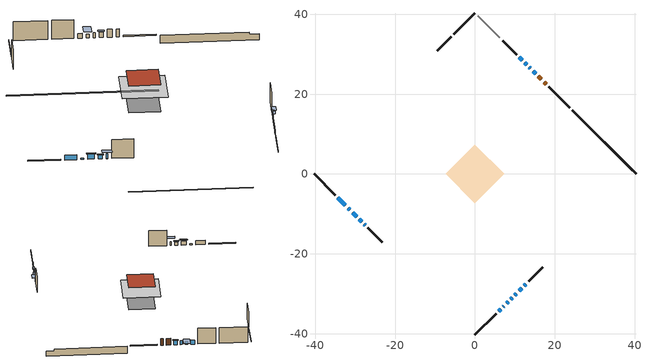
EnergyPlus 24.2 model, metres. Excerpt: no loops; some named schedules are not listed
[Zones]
conditioned space
 floor adiabatic (AdiabaticFloorConstruction): -7.37,0 0,7.37 7.37,0 0,-7.37 z3.51
 floor foundation (Slab1 construction): -5.21,0 0,5.21 5.21,0 0,-5.21 z-1.01
 wall outside (RimJoist1 construction): 0,-40.31 5.26,-35.05 / -40.31,0 -35.05,-5.26 / 0,40.31 -5.26,35.05 / 23.7,16.61 18.44,21.88 z1.07:1.37
 wall outside (AdiabaticWallConstruction 1): 17.78,22.53 17.28,23.04 / 16.62,23.69 15.81,24.5 z1.07:3.1
 wall outside (AdiabaticWallConstruction): 15.16,25.15 14.55,25.77 / 11.02,-29.29 11.67,-28.64 z1.07:2.39; 5.92,-34.39 6.47,-33.84 / 7.13,-33.18 7.24,-33.07 / 7.89,-32.42 8.3,-32.01 / -34.39,-5.92 -32.45,-7.86 / 13.89,26.42 13.57,26.75 / 8.96,-31.36 9.28,-31.03 / -27.69,-12.62 -27.47,-12.84 / 11.82,28.49 11.08,29.23 z1.07:2.29; -31.79,-8.52 -31.31,-9 z1.07:1.37; 9.94,-30.38 10.37,-29.94 z1.07:3.15; -30.65,-9.66 -29.61,-10.7 z1.07:2.34; -28.96,-11.35 -28.35,-11.97 / 12.33,-27.98 12.76,-27.55 / 12.91,27.4 12.48,27.83 z1.07:2.04
 wall outside (Wall1 construction): 13.42,-26.9 16.95,-23.36 / -26.82,-13.49 -23.28,-17.03 / -5.92,34.39 -9.45,30.86 / 10.43,29.88 6.9,33.42 z1.07:5.95
 wall foundation (FoundationWall1 construction): 24.36,15.96,-1.01 24.36,15.96,1.07 38.72,1.6,1.07 38.72,1.6,0.49 40.31,0,0.49 40.31,0,-1.01
 wall adiabatic (Wall3 construction): 6.24,34.07 0.66,39.66 z1.07:5.95
 window (WindowConstruction): 15.16,25.16 14.55,25.76 z1.07:2.39
 window (WindowConstruction 6): 5.92,-34.39 6.47,-33.84 z1.07:2.29
 window (WindowConstruction 7): 7.13,-33.18 7.24,-33.07 z1.07:2.29
 window (WindowConstruction 8): 7.9,-32.42 8.3,-32.01 z1.07:2.29
 window (WindowConstruction 9): -34.39,-5.92 -32.45,-7.86 z1.07:2.29
 window (WindowConstruction 13): 13.89,26.42 13.57,26.75 z1.07:2.29
 window (WindowConstruction 14): 8.96,-31.36 9.28,-31.03 z1.07:2.29
 window (WindowConstruction 15): -31.79,-8.52 -31.31,-9 z1.07:1.37
 window (WindowConstruction 1): 9.94,-30.38 10.37,-29.94 z1.07:3.15
 window (WindowConstruction 2): 11.02,-29.29 11.67,-28.64 z1.07:2.39
 window (WindowConstruction 3): -30.65,-9.66 -29.61,-10.7 z1.07:2.34
 window (WindowConstruction 4): -28.96,-11.36 -28.35,-11.97 z1.07:2.04
 window (WindowConstruction 10): -27.69,-12.62 -27.47,-12.84 z1.07:2.29
 window (WindowConstruction 11): 12.33,-27.98 12.76,-27.55 z1.07:2.04
 window (WindowConstruction 12): 12.91,27.4 12.48,27.83 z1.07:2.04
 window (WindowConstruction 5): 11.82,28.49 11.09,29.23 z1.07:2.29
 door (Door): 17.78,22.53 17.28,23.03 z1.07:3.1
 door (Door 1): 16.62,23.69 15.81,24.5 z1.07:3.1
 ceiling adiabatic (AdiabaticFloorConstruction): 0,-7.37 7.37,0 0,7.37 -7.37,0 z3.51
 roof outside (Roof1 construction): 0,5.21 -5.21,0 0,-5.21 5.21,0 z5.95
shading: 14.34,25.98 15.37,24.94 15.69,25.27 14.66,26.3 z2.69; -19.27,-21.04 -43.83,3.52 -44.12,3.23 -19.56,-21.33 z18.39; 10.58,-29.73 9.73,-30.59 10.05,-30.91 10.9,-30.06 z3.45; 11.88,-28.43 10.81,-29.5 11.14,-29.82 12.21,-28.75 z2.69; -29.4,-10.91 -30.87,-9.45 -31.19,-9.77 -29.73,-11.24 z2.64; -28.14,-12.18 -29.17,-11.14 -29.49,-11.47 -28.46,-12.5 z2.33; -26.77,-13.54 -28.39,-11.92 -29.25,-12.78 -27.64,-14.4 z3.28; 13.19,-27.12 11.9,-28.41 12.54,-29.06 13.83,-27.77 z2.65; 12.05,28.26 13.34,26.97 15.07,28.7 13.77,29.99 z2.65
[Building]
Building 1: Terrain=Suburbs
[Site:Location]
Montreal Intl AP_QC: Latitude {deg}=45.47; Longitude {deg}=-73.74; Time Zone {hr}=-5; Elevation {m}=36; Keep Site Location Information=Yes
[Site:GroundTemperature:Shallow]
2.07863, -0.316383, -0.508184, 0.628371, 5.19101, 9.73239, 13.6695, 16.1636, 16.3755, 14.347, 10.5102, 6.10817
[Site:WaterMainsTemperature]
Calculation Method=Schedule; Temperature Schedule=mains temperature schedule
[Material] Roughness=Rough; Thermal Absorptance=0.9
Name | Thickness {m} | Conductivity {W/m-K} | Density {kg/m3} | Specific Heat {J/kg-K} | Solar Absorptance | Visible Absorptance
asphalt or fiberglass shingles | 0.00635 | 0.162714 | 1121.4 | 1465.45 | 0.4 | 0.4
concrete 4.0 in. | 0.1016 | 1.803125 | 2242.8 | 837.4 | 0.7 | 0.7
concrete 8.0 in. | 0.2032 | 1.803125 | 2242.8 | 837.4 | 0.7 | 0.7
door material | 0.04445 | 0.188738 | 512.64 | 1214.23 | 0.7 | 0.7
door material 1 | 0.04445 | 0.0451087 | 512.64 | 1214.23 | 0.7 | 0.7
exterior vertical ins | 0.00336226 | 0.029427 | 32.04 | 1214.23 | 0.7 | 0.7
floor covering | 0.0127 | 0.0433444 | 54.468 | 1339.84 | 0.6 | 0.6
floor rigid ins; wall rigid ins | 0.512978 | 0.029427 | 32.04 | 1214.23 | 0.7 | 0.7
floor stud and cavity | 0.1397 | 1.75129 | 37.0049 | 1207.88 | 0.7 | 0.7
furniture material conditioned space 1 | 0.1524 | 0.115458 | 640.8 | 1214.23 | 0.6 | 0.6
gypsum board | 0.0127 | 0.160291 | 801 | 837.4 | 0.6 | 0.6
gypsum board 1 | 0.0127 | 0.160291 | 801 | 837.4 | 0.7 | 0.7
osb sheathing 0.5 in. | 0.0127 | 0.115458 | 512.64 | 1214.23 | 0.7 | 0.7
osb sheathing 0.5 in. 1 | 0.0127 | 0.115458 | 512.64 | 1214.23 | 0.4 | 0.4
osb sheathing 0.75 in. | 0.01905 | 0.115458 | 512.64 | 1214.23 | 0.7 | 0.7
rim joist stud and cavity | 0.0508 | 0.126838 | 50.32683 | 1063.81 | 0.6 | 0.6
roof rigid ins | 0.051816 | 0.029427 | 32.04 | 1214.23 | 0.7 | 0.7
roof stud and cavity | 0.2032 | 0.147206 | 78.34581 | 1123.46 | 0.7 | 0.7
wall stud and cavity | 0.1397 | 0.139681 | 139.0536 | 1170.24 | 0.7 | 0.7
wall stud and cavity 1 | 0.1397 | 0.120111 | 139.0536 | 1170.24 | 0.7 | 0.7
wall stud and cavity 2 | 0.0889 | 0.380278 | 52.3479 | 1209.89 | 0.7 | 0.7
wall stud and cavity 3 | 0.0889 | 0.391764 | 83.0341 | 1211.67 | 0.7 | 0.7
wood siding | 0.0254 | 0.102417 | 544.68 | 1172.36 | 0.4 | 0.4
wood siding 1; wood siding 2; wood siding 3 | 0.0254 | 0.102417 | 544.68 | 1172.36 | 0.7 | 0.7
[WindowMaterial:SimpleGlazingSystem]
Name | U-Factor {W/m2-K} | Solar Heat Gain Coefficient
WindowMaterial | 3.13085 | 0.58
WindowMaterial 1 | 3.210909 | 0.54
WindowMaterial 10 | 4.87797 | 0.6
WindowMaterial 11 | 3.54989 | 0.47
WindowMaterial 12 | 3.32674 | 0.47
WindowMaterial 13 | 3.56465 | 0.19
WindowMaterial 2 | 3.1212 | 0.58
WindowMaterial 3 | 3.06271 | 0.62
WindowMaterial 4 | 3.168324 | 0.56
WindowMaterial 5 | 3.120061 | 0.59
WindowMaterial 6 | 3.148451 | 0.57
WindowMaterial 7 | 3.48516 | 0.34
WindowMaterial 8 | 3.29381 | 0.49
WindowMaterial 9 | 3.006501 | 0.65
[Construction]
AdiabaticFloorConstruction: floor stud and cavity, floor rigid ins, osb sheathing 0.75 in., floor covering
AdiabaticWallConstruction: wood siding 2, wall rigid ins, wall stud and cavity 2, gypsum board
AdiabaticWallConstruction 1: wood siding 3, wall rigid ins, wall stud and cavity 2, gypsum board
Door: door material
Door 1: door material 1
FoundationWall1 construction: concrete 8.0 in., gypsum board 1
furniture construction conditioned space 1: furniture material conditioned space 1
PartitionWallConstruction: gypsum board, wall stud and cavity 3, gypsum board
RimJoist1 construction: wood siding 1, rim joist stud and cavity
Roof1 construction: asphalt or fiberglass shingles, roof rigid ins, osb sheathing 0.75 in., roof stud and cavity, gypsum board
Slab1 construction: concrete 4.0 in.
Wall1 construction: wood siding, osb sheathing 0.5 in., wall stud and cavity, gypsum board
Wall3 construction: osb sheathing 0.5 in. 1, wall stud and cavity 1, gypsum board
WindowConstruction: WindowMaterial
WindowConstruction 1: WindowMaterial 1
WindowConstruction 10: WindowMaterial 10
WindowConstruction 11; WindowConstruction 12: WindowMaterial 11
WindowConstruction 13; WindowConstruction 14: WindowMaterial 12
WindowConstruction 15: WindowMaterial 13
WindowConstruction 2: WindowMaterial 2
WindowConstruction 3: WindowMaterial 3
WindowConstruction 4: WindowMaterial 4
WindowConstruction 5: WindowMaterial 5
WindowConstruction 6: WindowMaterial 6
WindowConstruction 7: WindowMaterial 7
WindowConstruction 8: WindowMaterial 8
WindowConstruction 9: WindowMaterial 9
[Zone]
conditioned space: Multiplier=1; Volume {m3}=424.6; Part of Total Floor Area=Yes
[Space]
conditioned space 1: Zone=conditioned space; Volume {m3}=424.6
[SurfaceProperty:ExposedFoundationPerimeter]
Slab1: Exposed Perimeter Calculation Method=TotalExposedPerimeter; Total Exposed Perimeter {m}=22.564
[InternalMass] Zone or ZoneList=conditioned space; Space or SpaceList=conditioned space 1
Name | Construction | Surface Area {m2}
furniture mass conditioned space 1 | furniture construction conditioned space 1 | 65.0998
partition wall mass | PartitionWallConstruction | 162.75
[Lights]
interior lighting: Zone or ZoneList or Space or SpaceList=conditioned space 1; Schedule=interior lighting schedule; Design Level Calculation Method=LightingLevel; Lighting Level {W}=343.2; Return Air Fraction=0; Fraction Radiant=0.6; Fraction Visible=0.2; Fraction Replaceable=1
[People]
occupants: Zone or ZoneList or Space or SpaceList=conditioned space 1; Number of People Schedule=occupants schedule; Number of People Calculation Method=People; Number of People=3; Fraction Radiant=0.314171; Sensible Heat Fraction=0.56303; Activity Level Schedule=occupants activity schedule; Carbon Dioxide Generation Rate {m3/s-W}=0; Enable ASHRAE 55 Comfort Warnings=No; Mean Radiant Temperature Calculation Type=EnclosureAveraged
[ElectricEquipment] Zone or ZoneList or Space or SpaceList=conditioned space 1; Design Level Calculation Method=EquipmentLevel
Name | Schedule | Design Level {W} | Fraction Latent | Fraction Radiant | Fraction Lost
clothes dryer | clothes dryer schedule | 140.772 | 0.015 | 0.081 | 0.85
clothes washer | clothes washer schedule | 32.1985 | 0.03 | 0.162 | 0.7
cooking range | cooking range schedule | 208.969 | 0.08 | 0.432 | 0.2
dishwasher | dishwasher schedule | 66.8632 | 0.3 | 0.18 | 0.4
fridge | fridge schedule | 72.9452 | 0 | 0.6 | 0
mech vent house fan | mech vent house fan schedule | 0 | 0 | 0 | 1
mech vent house fan cfis | mech vent house fan cfis schedule | 0 | 0 | 0 | 0
mech vent range fan 0 | mech vent range fan 0 schedule | 57 | 0 | 0 | 1
misc plug loads | misc plug loads schedule | 494.7 | 0.045 | 0.513 | 0.1
whole house fan | Always On Discrete | 0 | 0 | 0 | 1
[OtherEquipment] Zone or ZoneList or Space or SpaceList=conditioned space 1; Design Level Calculation Method=EquipmentLevel
Name | Fuel Type | Schedule | Design Level {W} | Fraction Latent | Fraction Radiant | Fraction Lost
clothes dryer 1 | Electricity | clothes dryer schedule | 0 | 0.015 | 0.081 | 0.85
cooking range 1 | Electricity | cooking range schedule | 0 | 0.08 | 0.432 | 0.2
general water use latent | None | general water use schedule | 59.3978 | 1 | 0 | 0
general water use sensible | None | general water use schedule | -58.539 | 0 | 0.6 | 0
mech vent house fan latent load | None | Always On Discrete | 0 | 1 | 0 | 0
mech vent house fan sensible load | None | Always On Discrete | 0 | 0 | 0 | 0
water heater energy adjustment1 | Electricity | Always On Discrete | 0.01 | 0 | 0 | 1
[ZoneInfiltration:DesignFlowRate] Zone or ZoneList or Space or SpaceList=conditioned space 1; Schedule=Always On Discrete; Design Flow Rate Calculation Method=Flow/Zone; Design Flow Rate {m3/s}=0
infil flow; natural vent flow; whole house fan flow
[Foundation:Kiva]
Foundation Kiva 1: Initial Indoor Air Temperature {C}=18; Wall Height Above Grade {m}=1.07; Wall Depth Below Slab {m}=0.2032; Custom Block Material Name 1=exterior vertical ins; Custom Block Depth 1 {m}=2.07999; Custom Block X Position 1 {m}=0.2159; Custom Block Z Position 1 {m}=0
[Foundation:Kiva:Settings]
Soil Conductivity {W/m-K}=0.849921; Soil Density {kg/m3}=1842.3; Soil Specific Heat {J/kg-K}=418.7; Ground Solar Absorptivity=0.9; Ground Thermal Absorptivity=0.9; Ground Surface Roughness {m}=0.03; Far-Field Width {m}=40; Deep-Ground Boundary Condition=ZeroFlux; Deep-Ground Depth {m}=40; Minimum Cell Dimension {m}=0.2; Maximum Cell Growth Coefficient=3; Simulation Timestep=Timestep
[Exterior:Lights]
exterior lighting: Schedule=exterior lighting schedule; Design Level {W}=75.6
[Schedule:Day:Interval]
interior lighting schedule day: No, 01:00, 0.108182, 04:00, 0.0901515, 05:00, 0.0991667, 06:00, 0.162273, 07:00, 0.270455, 08:00, 0.342576, 10:00, 0.369621, 11:00, 0.351591, 12:00, 0.333561, 13:00, 0.324545, 14:00, 0.31553, 15:00, 0.333561, 16:00, 0.369621, 17:00, 0.450758, 18:00, 0.585985, 19:00, 0.775303, 20:00, 0.955606, 21:00, 0.991667, 22:00, 0.712197, 23:00, 0.360606, 24:00, 0.162273
interior lighting schedule day 1: No, 01:00, 0.100909, 04:00, 0.0840909, 05:00, 0.0925, 06:00, 0.151364, 07:00, 0.252273, 08:00, 0.319545, 10:00, 0.344773, 11:00, 0.327955, 12:00, 0.311136, 13:00, 0.302727, 14:00, 0.294318, 15:00, 0.311136, 16:00, 0.344773, 17:00, 0.420455, 18:00, 0.546591, 19:00, 0.723182, 20:00, 0.891364, 21:00, 0.925, 22:00, 0.664318, 23:00, 0.336364, 24:00, 0.151364
interior lighting schedule default day: No, 24:00, 0
[Schedule:Week:Daily]
interior lighting schedule Week Rule - Jan1-Jan27: interior lighting schedule day, interior lighting schedule day, interior lighting schedule day, interior lighting schedule day, interior lighting schedule day, interior lighting schedule day, interior lighting schedule day, interior lighting schedule default day, interior lighting schedule default day, interior lighting schedule default day, interior lighting schedule default day, interior lighting schedule default day
interior lighting schedule Week Rule - Jan28-Feb3: interior lighting schedule day, interior lighting schedule day, interior lighting schedule day, interior lighting schedule day, interior lighting schedule day 1, interior lighting schedule day 1, interior lighting schedule day 1, interior lighting schedule default day, interior lighting schedule default day, interior lighting schedule default day, interior lighting schedule default day, interior lighting schedule default day
interior lighting schedule Week Rule - Feb4-Feb24: interior lighting schedule day 1, interior lighting schedule day 1, interior lighting schedule day 1, interior lighting schedule day 1, interior lighting schedule day 1, interior lighting schedule day 1, interior lighting schedule day 1, interior lighting schedule default day, interior lighting schedule default day, interior lighting schedule default day, interior lighting schedule default day, interior lighting schedule default day
interior lighting schedule Week Rule - Feb25-Mar3: interior lighting schedule day 1, interior lighting schedule day 1, interior lighting schedule day 1, interior lighting schedule day 1, interior lighting schedule day 2, interior lighting schedule day 2, interior lighting schedule day 2, interior lighting schedule default day, interior lighting schedule default day, interior lighting schedule default day, interior lighting schedule default day, interior lighting schedule default day
interior lighting schedule Week Rule - Mar4-Mar31: interior lighting schedule day 2, interior lighting schedule day 2, interior lighting schedule day 2, interior lighting schedule day 2, interior lighting schedule day 2, interior lighting schedule day 2, interior lighting schedule day 2, interior lighting schedule default day, interior lighting schedule default day, interior lighting schedule default day, interior lighting schedule default day, interior lighting schedule default day
interior lighting schedule Week Rule - Apr1-Apr28: interior lighting schedule day 3, interior lighting schedule day 3, interior lighting schedule day 3, interior lighting schedule day 3, interior lighting schedule day 3, interior lighting schedule day 3, interior lighting schedule day 3, interior lighting schedule default day, interior lighting schedule default day, interior lighting schedule default day, interior lighting schedule default day, interior lighting schedule default day
interior lighting schedule Week Rule - Apr29-May5: interior lighting schedule day 3, interior lighting schedule day 3, interior lighting schedule day 4, interior lighting schedule day 4, interior lighting schedule day 4, interior lighting schedule day 4, interior lighting schedule day 4, interior lighting schedule default day, interior lighting schedule default day, interior lighting schedule default day, interior lighting schedule default day, interior lighting schedule default day
interior lighting schedule Week Rule - May6-May26: interior lighting schedule day 4, interior lighting schedule day 4, interior lighting schedule day 4, interior lighting schedule day 4, interior lighting schedule day 4, interior lighting schedule day 4, interior lighting schedule day 4, interior lighting schedule default day, interior lighting schedule default day, interior lighting schedule default day, interior lighting schedule default day, interior lighting schedule default day
interior lighting schedule Week Rule - May27-Jun2: interior lighting schedule day 4, interior lighting schedule day 4, interior lighting schedule day 4, interior lighting schedule day 4, interior lighting schedule day 4, interior lighting schedule day 5, interior lighting schedule day 5, interior lighting schedule default day, interior lighting schedule default day, interior lighting schedule default day, interior lighting schedule default day, interior lighting schedule default day
interior lighting schedule Week Rule - Jun3-Jun30: interior lighting schedule day 5, interior lighting schedule day 5, interior lighting schedule day 5, interior lighting schedule day 5, interior lighting schedule day 5, interior lighting schedule day 5, interior lighting schedule day 5, interior lighting schedule default day, interior lighting schedule default day, interior lighting schedule default day, interior lighting schedule default day, interior lighting schedule default day
interior lighting schedule Week Rule - Jul1-Jul28: interior lighting schedule day 6, interior lighting schedule day 6, interior lighting schedule day 6, interior lighting schedule day 6, interior lighting schedule day 6, interior lighting schedule day 6, interior lighting schedule day 6, interior lighting schedule default day, interior lighting schedule default day, interior lighting schedule default day, interior lighting schedule default day, interior lighting schedule default day
interior lighting schedule Week Rule - Jul29-Aug4: interior lighting schedule day 6, interior lighting schedule day 6, interior lighting schedule day 6, interior lighting schedule day 7, interior lighting schedule day 7, interior lighting schedule day 7, interior lighting schedule day 7, interior lighting schedule default day, interior lighting schedule default day, interior lighting schedule default day, interior lighting schedule default day, interior lighting schedule default day
interior lighting schedule Week Rule - Aug5-Aug25: interior lighting schedule day 7, interior lighting schedule day 7, interior lighting schedule day 7, interior lighting schedule day 7, interior lighting schedule day 7, interior lighting schedule day 7, interior lighting schedule day 7, interior lighting schedule default day, interior lighting schedule default day, interior lighting schedule default day, interior lighting schedule default day, interior lighting schedule default day
interior lighting schedule Week Rule - Aug26-Sep1: interior lighting schedule day 7, interior lighting schedule day 7, interior lighting schedule day 7, interior lighting schedule day 7, interior lighting schedule day 7, interior lighting schedule day 7, interior lighting schedule day 8, interior lighting schedule default day, interior lighting schedule default day, interior lighting schedule default day, interior lighting schedule default day, interior lighting schedule default day
interior lighting schedule Week Rule - Sep2-Sep29: interior lighting schedule day 8, interior lighting schedule day 8, interior lighting schedule day 8, interior lighting schedule day 8, interior lighting schedule day 8, interior lighting schedule day 8, interior lighting schedule day 8, interior lighting schedule default day, interior lighting schedule default day, interior lighting schedule default day, interior lighting schedule default day, interior lighting schedule default day
interior lighting schedule Week Rule - Sep30-Oct6: interior lighting schedule day 8, interior lighting schedule day 9, interior lighting schedule day 9, interior lighting schedule day 9, interior lighting schedule day 9, interior lighting schedule day 9, interior lighting schedule day 9, interior lighting schedule default day, interior lighting schedule default day, interior lighting schedule default day, interior lighting schedule default day, interior lighting schedule default day
interior lighting schedule Week Rule - Oct7-Oct27: interior lighting schedule day 9, interior lighting schedule day 9, interior lighting schedule day 9, interior lighting schedule day 9, interior lighting schedule day 9, interior lighting schedule day 9, interior lighting schedule day 9, interior lighting schedule default day, interior lighting schedule default day, interior lighting schedule default day, interior lighting schedule default day, interior lighting schedule default day
interior lighting schedule Week Rule - Oct28-Nov3: interior lighting schedule day 9, interior lighting schedule day 9, interior lighting schedule day 9, interior lighting schedule day 9, interior lighting schedule day 10, interior lighting schedule day 10, interior lighting schedule day 10, interior lighting schedule default day, interior lighting schedule default day, interior lighting schedule default day, interior lighting schedule default day, interior lighting schedule default day
interior lighting schedule Week Rule - Nov4-Nov24: interior lighting schedule day 10, interior lighting schedule day 10, interior lighting schedule day 10, interior lighting schedule day 10, interior lighting schedule day 10, interior lighting schedule day 10, interior lighting schedule day 10, interior lighting schedule default day, interior lighting schedule default day, interior lighting schedule default day, interior lighting schedule default day, interior lighting schedule default day
interior lighting schedule Week Rule - Nov25-Dec1: interior lighting schedule day 10, interior lighting schedule day 10, interior lighting schedule day 10, interior lighting schedule day 10, interior lighting schedule day 10, interior lighting schedule day 10, interior lighting schedule day 11, interior lighting schedule default day, interior lighting schedule default day, interior lighting schedule default day, interior lighting schedule default day, interior lighting schedule default day
interior lighting schedule Week Rule - Dec2-Dec31: interior lighting schedule day 11, interior lighting schedule day 11, interior lighting schedule day 11, interior lighting schedule day 11, interior lighting schedule day 11, interior lighting schedule day 11, interior lighting schedule day 11, interior lighting schedule default day, interior lighting schedule default day, interior lighting schedule default day, interior lighting schedule default day, interior lighting schedule default day
occupants schedule Week Rule - Jan1-Dec31: occupants schedule day, occupants schedule day, occupants schedule day, occupants schedule day, occupants schedule day, occupants schedule day, occupants schedule day, occupants schedule default day, occupants schedule default day, occupants schedule default day, occupants schedule default day, occupants schedule default day
clothes dryer schedule Week Rule - Jan1-Dec31: clothes dryer schedule day, clothes dryer schedule day, clothes dryer schedule day, clothes dryer schedule day, clothes dryer schedule day, clothes dryer schedule day, clothes dryer schedule day, clothes dryer schedule default day, clothes dryer schedule default day, clothes dryer schedule default day, clothes dryer schedule default day, clothes dryer schedule default day
clothes washer schedule Week Rule - Jan1-Dec31: clothes washer schedule day, clothes washer schedule day, clothes washer schedule day, clothes washer schedule day, clothes washer schedule day, clothes washer schedule day, clothes washer schedule day, clothes washer schedule default day, clothes washer schedule default day, clothes washer schedule default day, clothes washer schedule default day, clothes washer schedule default day
cooking range schedule Week Rule - Jan1-Dec31: cooking range schedule day, cooking range schedule day, cooking range schedule day, cooking range schedule day, cooking range schedule day, cooking range schedule day, cooking range schedule day, cooking range schedule default day, cooking range schedule default day, cooking range schedule default day, cooking range schedule default day, cooking range schedule default day
dishwasher schedule Week Rule - Jan1-Dec31: dishwasher schedule day, dishwasher schedule day, dishwasher schedule day, dishwasher schedule day, dishwasher schedule day, dishwasher schedule day, dishwasher schedule day, dishwasher schedule default day, dishwasher schedule default day, dishwasher schedule default day, dishwasher schedule default day, dishwasher schedule default day
mech vent range fan 0 schedule Week Rule - Jan1-Dec31: mech vent range fan 0 schedule day, mech vent range fan 0 schedule day, mech vent range fan 0 schedule day, mech vent range fan 0 schedule day, mech vent range fan 0 schedule day, mech vent range fan 0 schedule day, mech vent range fan 0 schedule day, mech vent range fan 0 schedule default day, mech vent range fan 0 schedule default day, mech vent range fan 0 schedule default day, mech vent range fan 0 schedule default day, mech vent range fan 0 schedule default day
misc plug loads schedule Week Rule - Jan1-Dec31: misc plug loads schedule day, misc plug loads schedule day, misc plug loads schedule day, misc plug loads schedule day, misc plug loads schedule day, misc plug loads schedule day, misc plug loads schedule day, misc plug loads schedule default day, misc plug loads schedule default day, misc plug loads schedule default day, misc plug loads schedule default day, misc plug loads schedule default day
general water use schedule Week Rule - Jan1-Dec31: general water use schedule day, general water use schedule day, general water use schedule day, general water use schedule day, general water use schedule day, general water use schedule day, general water use schedule day, general water use schedule default day, general water use schedule default day, general water use schedule default day, general water use schedule default day, general water use schedule default day
exterior lighting schedule Week Rule - Jan1-Jan27: exterior lighting schedule day, exterior lighting schedule day, exterior lighting schedule day, exterior lighting schedule day, exterior lighting schedule day, exterior lighting schedule day, exterior lighting schedule day, exterior lighting schedule default day, exterior lighting schedule default day, exterior lighting schedule default day, exterior lighting schedule default day, exterior lighting schedule default day
exterior lighting schedule Week Rule - Jan28-Feb3: exterior lighting schedule day, exterior lighting schedule day, exterior lighting schedule day, exterior lighting schedule day, exterior lighting schedule day 1, exterior lighting schedule day 1, exterior lighting schedule day 1, exterior lighting schedule default day, exterior lighting schedule default day, exterior lighting schedule default day, exterior lighting schedule default day, exterior lighting schedule default day
exterior lighting schedule Week Rule - Feb4-Feb24: exterior lighting schedule day 1, exterior lighting schedule day 1, exterior lighting schedule day 1, exterior lighting schedule day 1, exterior lighting schedule day 1, exterior lighting schedule day 1, exterior lighting schedule day 1, exterior lighting schedule default day, exterior lighting schedule default day, exterior lighting schedule default day, exterior lighting schedule default day, exterior lighting schedule default day
exterior lighting schedule Week Rule - Feb25-Mar3: exterior lighting schedule day 1, exterior lighting schedule day 1, exterior lighting schedule day 1, exterior lighting schedule day 1, exterior lighting schedule day 2, exterior lighting schedule day 2, exterior lighting schedule day 2, exterior lighting schedule default day, exterior lighting schedule default day, exterior lighting schedule default day, exterior lighting schedule default day, exterior lighting schedule default day
exterior lighting schedule Week Rule - Mar4-Mar31: exterior lighting schedule day 2, exterior lighting schedule day 2, exterior lighting schedule day 2, exterior lighting schedule day 2, exterior lighting schedule day 2, exterior lighting schedule day 2, exterior lighting schedule day 2, exterior lighting schedule default day, exterior lighting schedule default day, exterior lighting schedule default day, exterior lighting schedule default day, exterior lighting schedule default day
exterior lighting schedule Week Rule - Apr1-Apr28: exterior lighting schedule day 3, exterior lighting schedule day 3, exterior lighting schedule day 3, exterior lighting schedule day 3, exterior lighting schedule day 3, exterior lighting schedule day 3, exterior lighting schedule day 3, exterior lighting schedule default day, exterior lighting schedule default day, exterior lighting schedule default day, exterior lighting schedule default day, exterior lighting schedule default day
exterior lighting schedule Week Rule - Apr29-May5: exterior lighting schedule day 3, exterior lighting schedule day 3, exterior lighting schedule day 4, exterior lighting schedule day 4, exterior lighting schedule day 4, exterior lighting schedule day 4, exterior lighting schedule day 4, exterior lighting schedule default day, exterior lighting schedule default day, exterior lighting schedule default day, exterior lighting schedule default day, exterior lighting schedule default day
exterior lighting schedule Week Rule - May6-May26: exterior lighting schedule day 4, exterior lighting schedule day 4, exterior lighting schedule day 4, exterior lighting schedule day 4, exterior lighting schedule day 4, exterior lighting schedule day 4, exterior lighting schedule day 4, exterior lighting schedule default day, exterior lighting schedule default day, exterior lighting schedule default day, exterior lighting schedule default day, exterior lighting schedule default day
exterior lighting schedule Week Rule - May27-Jun2: exterior lighting schedule day 4, exterior lighting schedule day 4, exterior lighting schedule day 4, exterior lighting schedule day 4, exterior lighting schedule day 4, exterior lighting schedule day 5, exterior lighting schedule day 5, exterior lighting schedule default day, exterior lighting schedule default day, exterior lighting schedule default day, exterior lighting schedule default day, exterior lighting schedule default day
exterior lighting schedule Week Rule - Jun3-Jun30: exterior lighting schedule day 5, exterior lighting schedule day 5, exterior lighting schedule day 5, exterior lighting schedule day 5, exterior lighting schedule day 5, exterior lighting schedule day 5, exterior lighting schedule day 5, exterior lighting schedule default day, exterior lighting schedule default day, exterior lighting schedule default day, exterior lighting schedule default day, exterior lighting schedule default day
exterior lighting schedule Week Rule - Jul1-Jul28: exterior lighting schedule day 6, exterior lighting schedule day 6, exterior lighting schedule day 6, exterior lighting schedule day 6, exterior lighting schedule day 6, exterior lighting schedule day 6, exterior lighting schedule day 6, exterior lighting schedule default day, exterior lighting schedule default day, exterior lighting schedule default day, exterior lighting schedule default day, exterior lighting schedule default day
exterior lighting schedule Week Rule - Jul29-Aug4: exterior lighting schedule day 6, exterior lighting schedule day 6, exterior lighting schedule day 6, exterior lighting schedule day 7, exterior lighting schedule day 7, exterior lighting schedule day 7, exterior lighting schedule day 7, exterior lighting schedule default day, exterior lighting schedule default day, exterior lighting schedule default day, exterior lighting schedule default day, exterior lighting schedule default day
exterior lighting schedule Week Rule - Aug5-Aug25: exterior lighting schedule day 7, exterior lighting schedule day 7, exterior lighting schedule day 7, exterior lighting schedule day 7, exterior lighting schedule day 7, exterior lighting schedule day 7, exterior lighting schedule day 7, exterior lighting schedule default day, exterior lighting schedule default day, exterior lighting schedule default day, exterior lighting schedule default day, exterior lighting schedule default day
exterior lighting schedule Week Rule - Aug26-Sep1: exterior lighting schedule day 7, exterior lighting schedule day 7, exterior lighting schedule day 7, exterior lighting schedule day 7, exterior lighting schedule day 7, exterior lighting schedule day 7, exterior lighting schedule day 8, exterior lighting schedule default day, exterior lighting schedule default day, exterior lighting schedule default day, exterior lighting schedule default day, exterior lighting schedule default day
exterior lighting schedule Week Rule - Sep2-Sep29: exterior lighting schedule day 8, exterior lighting schedule day 8, exterior lighting schedule day 8, exterior lighting schedule day 8, exterior lighting schedule day 8, exterior lighting schedule day 8, exterior lighting schedule day 8, exterior lighting schedule default day, exterior lighting schedule default day, exterior lighting schedule default day, exterior lighting schedule default day, exterior lighting schedule default day
exterior lighting schedule Week Rule - Sep30-Oct6: exterior lighting schedule day 8, exterior lighting schedule day 9, exterior lighting schedule day 9, exterior lighting schedule day 9, exterior lighting schedule day 9, exterior lighting schedule day 9, exterior lighting schedule day 9, exterior lighting schedule default day, exterior lighting schedule default day, exterior lighting schedule default day, exterior lighting schedule default day, exterior lighting schedule default day
exterior lighting schedule Week Rule - Oct7-Oct27: exterior lighting schedule day 9, exterior lighting schedule day 9, exterior lighting schedule day 9, exterior lighting schedule day 9, exterior lighting schedule day 9, exterior lighting schedule day 9, exterior lighting schedule day 9, exterior lighting schedule default day, exterior lighting schedule default day, exterior lighting schedule default day, exterior lighting schedule default day, exterior lighting schedule default day
exterior lighting schedule Week Rule - Oct28-Nov3: exterior lighting schedule day 9, exterior lighting schedule day 9, exterior lighting schedule day 9, exterior lighting schedule day 9, exterior lighting schedule day 10, exterior lighting schedule day 10, exterior lighting schedule day 10, exterior lighting schedule default day, exterior lighting schedule default day, exterior lighting schedule default day, exterior lighting schedule default day, exterior lighting schedule default day
exterior lighting schedule Week Rule - Nov4-Nov24: exterior lighting schedule day 10, exterior lighting schedule day 10, exterior lighting schedule day 10, exterior lighting schedule day 10, exterior lighting schedule day 10, exterior lighting schedule day 10, exterior lighting schedule day 10, exterior lighting schedule default day, exterior lighting schedule default day, exterior lighting schedule default day, exterior lighting schedule default day, exterior lighting schedule default day
exterior lighting schedule Week Rule - Nov25-Dec1: exterior lighting schedule day 10, exterior lighting schedule day 10, exterior lighting schedule day 10, exterior lighting schedule day 10, exterior lighting schedule day 10, exterior lighting schedule day 10, exterior lighting schedule day 11, exterior lighting schedule default day, exterior lighting schedule default day, exterior lighting schedule default day, exterior lighting schedule default day, exterior lighting schedule default day
exterior lighting schedule Week Rule - Dec2-Dec31: exterior lighting schedule day 11, exterior lighting schedule day 11, exterior lighting schedule day 11, exterior lighting schedule day 11, exterior lighting schedule day 11, exterior lighting schedule day 11, exterior lighting schedule day 11, exterior lighting schedule default day, exterior lighting schedule default day, exterior lighting schedule default day, exterior lighting schedule default day, exterior lighting schedule default day
[Schedule:Year]
interior lighting schedule: interior lighting schedule Week Rule - Jan1-Jan27, 1, 1, 1, 27, interior lighting schedule Week Rule - Jan28-Feb3, 1, 28, 2, 3, interior lighting schedule Week Rule - Feb4-Feb24, 2, 4, 2, 24, interior lighting schedule Week Rule - Feb25-Mar3, 2, 25, 3, 3, interior lighting schedule Week Rule - Mar4-Mar31, 3, 4, 3, 31, interior lighting schedule Week Rule - Apr1-Apr28, 4, 1, 4, 28, interior lighting schedule Week Rule - Apr29-May5, 4, 29, 5, 5, interior lighting schedule Week Rule - May6-May26, 5, 6, 5, 26, interior lighting schedule Week Rule - May27-Jun2, 5, 27, 6, 2, interior lighting schedule Week Rule - Jun3-Jun30, 6, 3, 6, 30, interior lighting schedule Week Rule - Jul1-Jul28, 7, 1, 7, 28, interior lighting schedule Week Rule - Jul29-Aug4, 7, 29, 8, 4, interior lighting schedule Week Rule - Aug5-Aug25, 8, 5, 8, 25, interior lighting schedule Week Rule - Aug26-Sep1, 8, 26, 9, 1, interior lighting schedule Week Rule - Sep2-Sep29, 9, 2, 9, 29, interior lighting schedule Week Rule - Sep30-Oct6, 9, 30, 10, 6, interior lighting schedule Week Rule - Oct7-Oct27, 10, 7, 10, 27, interior lighting schedule Week Rule - Oct28-Nov3, 10, 28, 11, 3, interior lighting schedule Week Rule - Nov4-Nov24, 11, 4, 11, 24, interior lighting schedule Week Rule - Nov25-Dec1, 11, 25, 12, 1, interior lighting schedule Week Rule - Dec2-Dec31, 12, 2, 12, 31
occupants schedule: occupants schedule Week Rule - Jan1-Dec31, 1, 1, 12, 31
clothes dryer schedule: clothes dryer schedule Week Rule - Jan1-Dec31, 1, 1, 12, 31
clothes washer schedule: clothes washer schedule Week Rule - Jan1-Dec31, 1, 1, 12, 31
cooking range schedule: cooking range schedule Week Rule - Jan1-Dec31, 1, 1, 12, 31
dishwasher schedule: dishwasher schedule Week Rule - Jan1-Dec31, 1, 1, 12, 31
mech vent range fan 0 schedule: mech vent range fan 0 schedule Week Rule - Jan1-Dec31, 1, 1, 12, 31
misc plug loads schedule: misc plug loads schedule Week Rule - Jan1-Dec31, 1, 1, 12, 31
general water use schedule: general water use schedule Week Rule - Jan1-Dec31, 1, 1, 12, 31
exterior lighting schedule: exterior lighting schedule Week Rule - Jan1-Jan27, 1, 1, 1, 27, exterior lighting schedule Week Rule - Jan28-Feb3, 1, 28, 2, 3, exterior lighting schedule Week Rule - Feb4-Feb24, 2, 4, 2, 24, exterior lighting schedule Week Rule - Feb25-Mar3, 2, 25, 3, 3, exterior lighting schedule Week Rule - Mar4-Mar31, 3, 4, 3, 31, exterior lighting schedule Week Rule - Apr1-Apr28, 4, 1, 4, 28, exterior lighting schedule Week Rule - Apr29-May5, 4, 29, 5, 5, exterior lighting schedule Week Rule - May6-May26, 5, 6, 5, 26, exterior lighting schedule Week Rule - May27-Jun2, 5, 27, 6, 2, exterior lighting schedule Week Rule - Jun3-Jun30, 6, 3, 6, 30, exterior lighting schedule Week Rule - Jul1-Jul28, 7, 1, 7, 28, exterior lighting schedule Week Rule - Jul29-Aug4, 7, 29, 8, 4, exterior lighting schedule Week Rule - Aug5-Aug25, 8, 5, 8, 25, exterior lighting schedule Week Rule - Aug26-Sep1, 8, 26, 9, 1, exterior lighting schedule Week Rule - Sep2-Sep29, 9, 2, 9, 29, exterior lighting schedule Week Rule - Sep30-Oct6, 9, 30, 10, 6, exterior lighting schedule Week Rule - Oct7-Oct27, 10, 7, 10, 27, exterior lighting schedule Week Rule - Oct28-Nov3, 10, 28, 11, 3, exterior lighting schedule Week Rule - Nov4-Nov24, 11, 4, 11, 24, exterior lighting schedule Week Rule - Nov25-Dec1, 11, 25, 12, 1, exterior lighting schedule Week Rule - Dec2-Dec31, 12, 2, 12, 31
[Schedule:Constant]
Name | Hourly Value
occupants activity schedule | 117.228
fridge schedule | 0
mech vent house fan schedule; mech vent house fan cfis schedule; Always On Discrete | 1
[Schedule:Compact]
mains temperature schedule: Through: 01/01, For: AllDays, Until: 24:00, 6.56833, Through: 01/02, For: AllDays, Until: 24:00, 6.48722, Through: 01/03, For: AllDays, Until: 24:00, 6.40722, Through: 01/04, For: AllDays, Until: 24:00, 6.32889, Through: 01/05, For: AllDays, Until: 24:00, 6.25167, Through: 01/06, For: AllDays, Until: 24:00, 6.17611, Through: 01/07, For: AllDays, Until: 24:00, 6.10222, Through: 01/08, For: AllDays, Until: 24:00, 6.02944, Through: 01/09, For: AllDays, Until: 24:00, 5.95833, Through: 01/10, For: AllDays, Until: 24:00, 5.88889, Through: 01/11, For: AllDays, Until: 24:00, 5.82056, Through: 01/12, For: AllDays, Until: 24:00, 5.75444, Through: 01/13, For: AllDays, Until: 24:00, 5.68944, Through: 01/14, For: AllDays, Until: 24:00, 5.62611, Through: 01/15, For: AllDays, Until: 24:00, 5.56444, Through: 01/16, For: AllDays, Until: 24:00, 5.50444, Through: 01/17, For: AllDays, Until: 24:00, 5.44611, Through: 01/18, For: AllDays, Until: 24:00, 5.38944, Through: 01/19, For: AllDays, Until: 24:00, 5.33389, Through: 01/20, For: AllDays, Until: 24:00, 5.28111, Through: 01/21, For: AllDays, Until: 24:00, 5.22944, Through: 01/22, For: AllDays, Until: 24:00, 5.17944, Through: 01/23, For: AllDays, Until: 24:00, 5.13111, Through: 01/24, For: AllDays, Until: 24:00, 5.085, Through: 01/25, For: AllDays, Until: 24:00, 5.04056, Through: 01/26, For: AllDays, Until: 24:00, 4.99778, Through: 01/27, For: AllDays, Until: 24:00, 4.95667, Through: 01/28, For: AllDays, Until: 24:00, 4.91778, Through: 01/29, For: AllDays, Until: 24:00, 4.88056, Through: 01/30, For: AllDays, Until: 24:00, 4.845, Through: 01/31, For: AllDays, Until: 24:00, 4.81167, Through: 02/01, For: AllDays, Until: 24:00, 4.77944, Through: 02/02, For: AllDays, Until: 24:00, 4.75, Through: 02/03, For: AllDays, Until: 24:00, 4.72167, Through: 02/04, For: AllDays, Until: 24:00, 4.69611, Through: 02/05, For: AllDays, Until: 24:00, 4.67167, Through: 02/06, For: AllDays, Until: 24:00, 4.64944, Through: 02/07, For: AllDays, Until: 24:00, 4.62889, Through: 02/08, For: AllDays, Until: 24:00, 4.61056, Through: 02/09, For: AllDays, Until: 24:00, 4.59389, Through: 02/10, For: AllDays, Until: 24:00, 4.57944, Through: 02/11, For: AllDays, Until: 24:00, 4.56667, Through: 02/12, For: AllDays, Until: 24:00, 4.55611, Through: 02/13, For: AllDays, Until: 24:00, 4.54722, Through: 02/14, For: AllDays, Until: 24:00, 4.54056, Through: 02/15, For: AllDays, Until: 24:00, 4.53556, Through: 02/16, For: AllDays, Until: 24:00, 4.53278, Through: 02/17, For: AllDays, Until: 24:00, 4.53167, Through: 02/18, For: AllDays, Until: 24:00, 4.53278, Through: 02/19, For: AllDays, Until: 24:00, 4.53556, Through: 02/20, For: AllDays, Until: 24:00, 4.54056, Through: 02/21, For: AllDays, Until: 24:00, 4.54722, Through: 02/22, For: AllDays, Until: 24:00, 4.55611, Through: 02/23, For: AllDays, Until: 24:00, 4.56667, Through: 02/24, For: AllDays, Until: 24:00, 4.57944, Through: 02/25, For: AllDays, Until: 24:00, 4.59389, Through: 02/26, For: AllDays, Until: 24:00, 4.61056, Through: 02/27, For: AllDays, Until: 24:00, 4.62889, Through: 02/28, For: AllDays, Until: 24:00, 4.64889, Through: 03/01, For: AllDays, Until: 24:00, 4.67111, Through: 03/02, For: AllDays, Until: 24:00, 4.69556, Through: 03/03, For: AllDays, Until: 24:00, 4.72167, Through: 03/04, For: AllDays, Until: 24:00, 4.74944, Through: 03/05, For: AllDays, Until: 24:00, 4.77944, Through: 03/06, For: AllDays, Until: 24:00, 4.81111, Through: 03/07, For: AllDays, Until: 24:00, 4.84444, Through: 03/08, For: AllDays, Until: 24:00, 4.88, Through: 03/09, For: AllDays, Until: 24:00, 4.91722, Through: 03/10, For: AllDays, Until: 24:00, 4.95611, Through: 03/11, For: AllDays, Until: 24:00, 4.99722, Through: 03/12, For: AllDays, Until: 24:00, 5.04, Through: 03/13, For: AllDays, Until: 24:00, 5.08444, Through: 03/14, For: AllDays, Until: 24:00, 5.13056, Through: 03/15, For: AllDays, Until: 24:00, 5.17889, Through: 03/16, For: AllDays, Until: 24:00, 5.22833, Through: 03/17, For: AllDays, Until: 24:00, 5.28, Through: 03/18, For: AllDays, Until: 24:00, 5.33333, Through: 03/19, For: AllDays, Until: 24:00, 5.38833, Through: 03/20, For: AllDays, Until: 24:00, 5.445, Through: 03/21, For: AllDays, Until: 24:00, 5.50333, Through: 03/22, For: AllDays, Until: 24:00, 5.56333, Through: 03/23, For: AllDays, Until: 24:00, 5.625, Through: 03/24, For: AllDays, Until: 24:00, 5.68833, Through: 03/25, For: AllDays, Until: 24:00, 5.75333, Through: 03/26, For: AllDays, Until: 24:00, 5.81944, Through: 03/27, For: AllDays, Until: 24:00, 5.88778, Through: 03/28, For: AllDays, Until: 24:00, 5.95722, Through: 03/29, For: AllDays, Until: 24:00, 6.02833, Through: 03/30, For: AllDays, Until: 24:00, 6.10111, Through: 03/31, For: AllDays, Until: 24:00, 6.175, Through: 04/01, For: AllDays, Until: 24:00, 6.25056, Through: 04/02, For: AllDays, Until: 24:00, 6.32778, Through: 04/03, For: AllDays, Until: 24:00, 6.40611, Through: 04/04, For: AllDays, Until: 24:00, 6.48556, Through: 04/05, For: AllDays, Until: 24:00, 6.56722, Through: 04/06, For: AllDays, Until: 24:00, 6.64944, Through: 04/07, For: AllDays, Until: 24:00, 6.73333, Through: 04/08, For: AllDays, Until: 24:00, 6.81833, Through: 04/09, For: AllDays, Until: 24:00, 6.905, Through: 04/10, For: AllDays, Until: 24:00, 6.99278, Through: 04/11, For: AllDays, Until: 24:00, 7.08111, Through: 04/12, For: AllDays, Until: 24:00, 7.17167, Through: 04/13, For: AllDays, Until: 24:00, 7.26278, Through: 04/14, For: AllDays, Until: 24:00, 7.355, Through: 04/15, For: AllDays, Until: 24:00, 7.44833, Through: 04/16, For: AllDays, Until: 24:00, 7.54278, Through: 04/17, For: AllDays, Until: 24:00, 7.63889, Through: 04/18, For: AllDays, Until: 24:00, 7.735, Through: 04/19, For: AllDays, Until: 24:00, 7.83278, Through: 04/20, For: AllDays, Until: 24:00, 7.93167, Through: 04/21, For: AllDays, Until: 24:00, 8.03111, Through: 04/22, For: AllDays, Until: 24:00, 8.13167, Through: 04/23, For: AllDays, Until: 24:00, 8.23278, Through: 04/24, For: AllDays, Until: 24:00, 8.335, Through: 04/25, For: AllDays, Until: 24:00, 8.43778, Through: 04/26, For: AllDays, Until: 24:00, 8.54167, Through: 04/27, For: AllDays, Until: 24:00, 8.64611, Through: 04/28, For: AllDays, Until: 24:00, 8.75167, Through: 04/29, For: AllDays, Until: 24:00, 8.85778, Through: 04/30, For: AllDays, Until: 24:00, 8.96444, Through: 05/01, For: AllDays, Until: 24:00, 9.07167, Through: 05/02, For: AllDays, Until: 24:00, 9.17944, Through: 05/03, For: AllDays, Until: 24:00, 9.28778, Through: 05/04, For: AllDays, Until: 24:00, 9.39667, Through: 05/05, For: AllDays, Until: 24:00, 9.50667, Through: 05/06, For: AllDays, Until: 24:00, 9.61667, Through: 05/07, For: AllDays, Until: 24:00, 9.72667, Through: 05/08, For: AllDays, Until: 24:00, 9.83778, Through: 05/09, For: AllDays, Until: 24:00, 9.94889, Through: 05/10, For: AllDays, Until: 24:00, 10.0606, Through: 05/11, For: AllDays, Until: 24:00, 10.1722, Through: 05/12, For: AllDays, Until: 24:00, 10.2844, Through: 05/13, For: AllDays, Until: 24:00, 10.3967, Through: 05/14, For: AllDays, Until: 24:00, 10.5094, Through: 05/15, For: AllDays, Until: 24:00, 10.6222, Through: 05/16, For: AllDays, Until: 24:00, 10.735, Through: 05/17, For: AllDays, Until: 24:00, 10.8478, Through: 05/18, For: AllDays, Until: 24:00, 10.9611, Through: 05/19, For: AllDays, Until: 24:00, 11.0744, Through: 05/20, For: AllDays, Until: 24:00, 11.1872, Through: 05/21, For: AllDays, Until: 24:00, 11.3006, Through: 05/22, For: AllDays, Until: 24:00, 11.4133, Through: 05/23, For: AllDays, Until: 24:00, 11.5267, Through: 05/24, For: AllDays, Until: 24:00, 11.6394, Through: 05/25, For: AllDays, Until: 24:00, 11.7522, Through: 05/26, For: AllDays, Until: 24:00, 11.8644, Through: 05/27, For: AllDays, Until: 24:00, 11.9767, Through: 05/28, For: AllDays, Until: 24:00, 12.0889, Through: 05/29, For: AllDays, Until: 24:00, 12.2006, Through: 05/30, For: AllDays, Until: 24:00, 12.3122, Through: 05/31, For: AllDays, Until: 24:00, 12.4228, Through: 06/01, For: AllDays, Until: 24:00, 12.5339, Through: 06/02, For: AllDays, Until: 24:00, 12.6439, Through: 06/03, For: AllDays, Until: 24:00, 12.7539, Through: 06/04, For: AllDays, Until: 24:00, 12.8628, Through: 06/05, For: AllDays, Until: 24:00, 12.9717, Through: 06/06, For: AllDays, Until: 24:00, 13.08, Through: 06/07, For: AllDays, Until: 24:00, 13.1878, Through: 06/08, For: AllDays, Until: 24:00, 13.2944, Through: 06/09, For: AllDays, Until: 24:00, 13.4011, Through: 06/10, For: AllDays, Until: 24:00, 13.5067, Through: 06/11, For: AllDays, Until: 24:00, 13.6117, Through: 06/12, For: AllDays, Until: 24:00, 13.7156, Through: 06/13, For: AllDays, Until: 24:00, 13.8194, Through: 06/14, For: AllDays, Until: 24:00, 13.9222, Through: 06/15, For: AllDays, Until: 24:00, 14.0239, Through: 06/16, For: AllDays, Until: 24:00, 14.125, Through: 06/17, For: AllDays, Until: 24:00, 14.225, Through: 06/18, For: AllDays, Until: 24:00, 14.3239, Through: 06/19, For: AllDays, Until: 24:00, 14.4222, Through: 06/20, For: AllDays, Until: 24:00, 14.5194, Through: 06/21, For: AllDays, Until: 24:00, 14.6156, Through: 06/22, For: AllDays, Until: 24:00, 14.7106, Through: 06/23, For: AllDays, Until: 24:00, 14.805, Through: 06/24, For: AllDays, Until: 24:00, 14.8978, Through: 06/25, For: AllDays, Until: 24:00, 14.9894, Through: 06/26, For: AllDays, Until: 24:00, 15.0806, Through: 06/27, For: AllDays, Until: 24:00, 15.17, Through: 06/28, For: AllDays, Until: 24:00, 15.2583, Through: 06/29, For: AllDays, Until: 24:00, 15.3456, Through: 06/30, For: AllDays, Until: 24:00, 15.4311, Through: 07/01, For: AllDays, Until: 24:00, 15.5161, Through: 07/02, For: AllDays, Until: 24:00, 15.5989, Through: 07/03, For: AllDays, Until: 24:00, 15.6811, Through: 07/04, For: AllDays, Until: 24:00, 15.7617, Through: 07/05, For: AllDays, Until: 24:00, 15.8411, Through: 07/06, For: AllDays, Until: 24:00, 15.9189, Through: 07/07, For: AllDays, Until: 24:00, 15.995, Through: 07/08, For: AllDays, Until: 24:00, 16.07, Through: 07/09, For: AllDays, Until: 24:00, 16.1433, Through: 07/10, For: AllDays, Until: 24:00, 16.2156, Through: 07/11, For: AllDays, Until: 24:00, 16.2861, Through: 07/12, For: AllDays, Until: 24:00, 16.355, Through: 07/13, For: AllDays, Until: 24:00, 16.4222, Through: 07/14, For: AllDays, Until: 24:00, 16.4878, Through: 07/15, For: AllDays, Until: 24:00, 16.5522, Through: 07/16, For: AllDays, Until: 24:00, 16.615, Through: 07/17, For: AllDays, Until: 24:00, 16.6756, Through: 07/18, For: AllDays, Until: 24:00, 16.735, Through: 07/19, For: AllDays, Until: 24:00, 16.7928, Through: 07/20, For: AllDays, Until: 24:00, 16.8489, Through: 07/21, For: AllDays, Until: 24:00, 16.9028, Through: 07/22, For: AllDays, Until: 24:00, 16.9556, Through: 07/23, For: AllDays, Until: 24:00, 17.0061, Through: 07/24, For: AllDays, Until: 24:00, 17.0556, Through: 07/25, For: AllDays, Until: 24:00, 17.1028, Through: 07/26, For: AllDays, Until: 24:00, 17.1483, Through: 07/27, For: AllDays, Until: 24:00, 17.1917, Through: 07/28, For: AllDays, Until: 24:00, 17.2339, Through: 07/29, For: AllDays, Until: 24:00, 17.2739, Through: 07/30, For: AllDays, Until: 24:00, 17.3122, Through: 07/31, For: AllDays, Until: 24:00, 17.3489, Through: 08/01, For: AllDays, Until: 24:00, 17.3833, Through: 08/02, For: AllDays, Until: 24:00, 17.4161, Through: 08/03, For: AllDays, Until: 24:00, 17.4467, Through: 08/04, For: AllDays, Until: 24:00, 17.4761, Through: 08/05, For: AllDays, Until: 24:00, 17.5028, Through: 08/06, For: AllDays, Until: 24:00, 17.5283, Through: 08/07, For: AllDays, Until: 24:00, 17.5517, Through: 08/08, For: AllDays, Until: 24:00, 17.5728, Through: 08/09, For: AllDays, Until: 24:00, 17.5922, Through: 08/10, For: AllDays, Until: 24:00, 17.61, Through: 08/11, For: AllDays, Until: 24:00, 17.6256, Through: 08/12, For: AllDays, Until: 24:00, 17.6394, Through: 08/13, For: AllDays, Until: 24:00, 17.6511, Through: 08/14, For: AllDays, Until: 24:00, 17.6611, Through: 08/15, For: AllDays, Until: 24:00, 17.6689, Through: 08/16, For: AllDays, Until: 24:00, 17.675, Through: 08/17, For: AllDays, Until: 24:00, 17.6789, Through: 08/18, For: AllDays, Until: 24:00, 17.6811, Through: 08/19, For: AllDays, Until: 24:00, 17.6811, Through: 08/20, For: AllDays, Until: 24:00, 17.6794, Through: 08/21, For: AllDays, Until: 24:00, 17.6756, Through: 08/22, For: AllDays, Until: 24:00, 17.67, Through: 08/23, For: AllDays, Until: 24:00, 17.6622, Through: 08/24, For: AllDays, Until: 24:00, 17.6528, Through: 08/25, For: AllDays, Until: 24:00, 17.6411, Through: 08/26, For: AllDays, Until: 24:00, 17.6278, Through: 08/27, For: AllDays, Until: 24:00, 17.6122, Through: 08/28, For: AllDays, Until: 24:00, 17.595, Through: 08/29, For: AllDays, Until: 24:00, 17.5756, Through: 08/30, For: AllDays, Until: 24:00, 17.5544, Through: 08/31, For: AllDays, Until: 24:00, 17.5311, Through: 09/01, For: AllDays, Until: 24:00, 17.5061, Through: 09/02, For: AllDays, Until: 24:00, 17.4794, Through: 09/03, For: AllDays, Until: 24:00, 17.4506, Through: 09/04, For: AllDays, Until: 24:00, 17.42, Through: 09/05, For: AllDays, Until: 24:00, 17.3878, Through: 09/06, For: AllDays, Until: 24:00, 17.3533, Through: 09/07, For: AllDays, Until: 24:00, 17.3172, Through: 09/08, For: AllDays, Until: 24:00, 17.2789, Through: 09/09, For: AllDays, Until: 24:00, 17.2389, Through: 09/10, For: AllDays, Until: 24:00, 17.1972, Through: 09/11, For: AllDays, Until: 24:00, 17.1539, Through: 09/12, For: AllDays, Until: 24:00, 17.1083, Through: 09/13, For: AllDays, Until: 24:00, 17.0617, Through: 09/14, For: AllDays, Until: 24:00, 17.0128, Through: 09/15, For: AllDays, Until: 24:00, 16.9622, Through: 09/16, For: AllDays, Until: 24:00, 16.9094, Through: 09/17, For: AllDays, Until: 24:00, 16.8556, Through: 09/18, For: AllDays, Until: 24:00, 16.8, Through: 09/19, For: AllDays, Until: 24:00, 16.7422, Through: 09/20, For: AllDays, Until: 24:00, 16.6833, Through: 09/21, For: AllDays, Until: 24:00, 16.6228, Through: 09/22, For: AllDays, Until: 24:00, 16.56, Through: 09/23, For: AllDays, Until: 24:00, 16.4961, Through: 09/24, For: AllDays, Until: 24:00, 16.4306, Through: 09/25, For: AllDays, Until: 24:00, 16.3633, Through: 09/26, For: AllDays, Until: 24:00, 16.295, Through: 09/27, For: AllDays, Until: 24:00, 16.2244, Through: 09/28, For: AllDays, Until: 24:00, 16.1528, Through: 09/29, For: AllDays, Until: 24:00, 16.0794, Through: 09/30, For: AllDays, Until: 24:00, 16.0044, Through: 10/01, For: AllDays, Until: 24:00, 15.9283, Through: 10/02, For: AllDays, Until: 24:00, 15.8511, Through: 10/03, For: AllDays, Until: 24:00, 15.7717, Through: 10/04, For: AllDays, Until: 24:00, 15.6917, Through: 10/05, For: AllDays, Until: 24:00, 15.6094, Through: 10/06, For: AllDays, Until: 24:00, 15.5267, Through: 10/07, For: AllDays, Until: 24:00, 15.4422, Through: 10/08, For: AllDays, Until: 24:00, 15.3567, Through: 10/09, For: AllDays, Until: 24:00, 15.2694, Through: 10/10, For: AllDays, Until: 24:00, 15.1811, Through: 10/11, For: AllDays, Until: 24:00, 15.0917, Through: 10/12, For: AllDays, Until: 24:00, 15.0011, Through: 10/13, For: AllDays, Until: 24:00, 14.9094, Through: 10/14, For: AllDays, Until: 24:00, 14.8167, Through: 10/15, For: AllDays, Until: 24:00, 14.7228, Through: 10/16, For: AllDays, Until: 24:00, 14.6278, Through: 10/17, For: AllDays, Until: 24:00, 14.5317, Through: 10/18, For: AllDays, Until: 24:00, 14.4344, Through: 10/19, For: AllDays, Until: 24:00, 14.3367, Through: 10/20, For: AllDays, Until: 24:00, 14.2378, Through: 10/21, For: AllDays, Until: 24:00, 14.1378, Through: 10/22, For: AllDays, Until: 24:00, 14.0367, Through: 10/23, For: AllDays, Until: 24:00, 13.935, Through: 10/24, For: AllDays, Until: 24:00, 13.8322, Through: 10/25, For: AllDays, Until: 24:00, 13.7289, Through: 10/26, For: AllDays, Until: 24:00, 13.625, Through: 10/27, For: AllDays, Until: 24:00, 13.52, Through: 10/28, For: AllDays, Until: 24:00, 13.4144, Through: 10/29, For: AllDays, Until: 24:00, 13.3083, Through: 10/30, For: AllDays, Until: 24:00, 13.2011, Through: 10/31, For: AllDays, Until: 24:00, 13.0939, Through: 11/01, For: AllDays, Until: 24:00, 12.9856, Through: 11/02, For: AllDays, Until: 24:00, 12.8767, Through: 11/03, For: AllDays, Until: 24:00, 12.7678, Through: 11/04, For: AllDays, Until: 24:00, 12.6578, Through: 11/05, For: AllDays, Until: 24:00, 12.5478, Through: 11/06, For: AllDays, Until: 24:00, 12.4372, Through: 11/07, For: AllDays, Until: 24:00, 12.3261, Through: 11/08, For: AllDays, Until: 24:00, 12.215, Through: 11/09, For: AllDays, Until: 24:00, 12.1033, Through: 11/10, For: AllDays, Until: 24:00, 11.9911, Through: 11/11, For: AllDays, Until: 24:00, 11.8789, Through: 11/12, For: AllDays, Until: 24:00, 11.7667, Through: 11/13, For: AllDays, Until: 24:00, 11.6539, Through: 11/14, For: AllDays, Until: 24:00, 11.5411, Through: 11/15, For: AllDays, Until: 24:00, 11.4278, Through: 11/16, For: AllDays, Until: 24:00, 11.315, Through: 11/17, For: AllDays, Until: 24:00, 11.2017, Through: 11/18, For: AllDays, Until: 24:00, 11.0889, Through: 11/19, For: AllDays, Until: 24:00, 10.9756, Through: 11/20, For: AllDays, Until: 24:00, 10.8622, Through: 11/21, For: AllDays, Until: 24:00, 10.7494, Through: 11/22, For: AllDays, Until: 24:00, 10.6367, Through: 11/23, For: AllDays, Until: 24:00, 10.5239, Through: 11/24, For: AllDays, Until: 24:00, 10.4111, Through: 11/25, For: AllDays, Until: 24:00, 10.2989, Through: 11/26, For: AllDays, Until: 24:00, 10.1867, Through: 11/27, For: AllDays, Until: 24:00, 10.0744, Through: 11/28, For: AllDays, Until: 24:00, 9.96333, Through: 11/29, For: AllDays, Until: 24:00, 9.85167, Through: 11/30, For: AllDays, Until: 24:00, 9.74111, Through: 12/01, For: AllDays, Until: 24:00, 9.63056, Through: 12/02, For: AllDays, Until: 24:00, 9.52056, Through: 12/03, For: AllDays, Until: 24:00, 9.41111, Through: 12/04, For: AllDays, Until: 24:00, 9.30167, Through: 12/05, For: AllDays, Until: 24:00, 9.19333, Through: 12/06, For: AllDays, Until: 24:00, 9.08556, Through: 12/07, For: AllDays, Until: 24:00, 8.97778, Through: 12/08, For: AllDays, Until: 24:00, 8.87111, Through: 12/09, For: AllDays, Until: 24:00, 8.765, Through: 12/10, For: AllDays, Until: 24:00, 8.66, Through: 12/11, For: AllDays, Until: 24:00, 8.555, Through: 12/12, For: AllDays, Until: 24:00, 8.45111, Through: 12/13, For: AllDays, Until: 24:00, 8.34833, Through: 12/14, For: AllDays, Until: 24:00, 8.24611, Through: 12/15, For: AllDays, Until: 24:00, 8.14444, Through: 12/16, For: AllDays, Until: 24:00, 8.04389, Through: 12/17, For: AllDays, Until: 24:00, 7.94444, Through: 12/18, For: AllDays, Until: 24:00, 7.84556, Through: 12/19, For: AllDays, Until: 24:00, 7.74778, Through: 12/20, For: AllDays, Until: 24:00, 7.65111, Through: 12/21, For: AllDays, Until: 24:00, 7.555, Through: 12/22, For: AllDays, Until: 24:00, 7.46056, Through: 12/23, For: AllDays, Until: 24:00, 7.36667, Through: 12/24, For: AllDays, Until: 24:00, 7.27444, Through: 12/25, For: AllDays, Until: 24:00, 7.18278, Through: 12/26, For: AllDays, Until: 24:00, 7.09278, Through: 12/27, For: AllDays, Until: 24:00, 7.00389, Through: 12/28, For: AllDays, Until: 24:00, 6.91611, Through: 12/29, For: AllDays, Until: 24:00, 6.82944, Through: 12/30, For: AllDays, Until: 24:00, 6.74389, Through: 12/31, For: AllDays, Until: 24:00, 6.66
